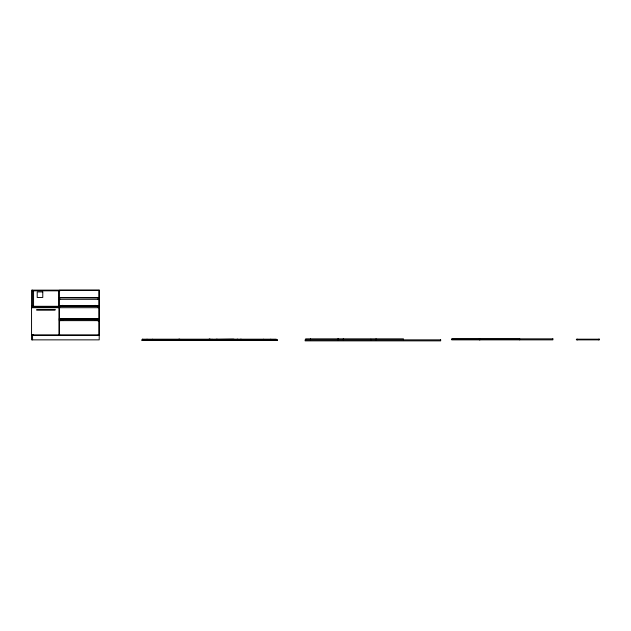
<?xml version="1.0" encoding="UTF-8"?>
<svg xmlns="http://www.w3.org/2000/svg" width="631" height="631" viewBox="0 0 631 631"><rect width="100%" height="100%" fill="white"/><g stroke="black" fill="none" stroke-linecap="round" stroke-linejoin="round"><path stroke-width="0.95" d="M32.552 290.812L60 290.812M59.267 297.532L99.043 297.532M59.267 297.808L99.043 297.919M59.267 299.307L99.043 299.307M59.267 305.917L99.043 305.917M59.267 306.193L99.043 306.193M31.55 306.303L99.043 306.303M34.271 307.084L57.989 307.084M31.55 307.699L99.043 307.699M59.267 318.86L99.043 318.86M59.267 319.136L99.043 319.136M59.267 319.247L99.043 319.247M60.048 319.641L97.876 319.641M59.716 320.524L62.824 320.524L62.824 319.641M98.207 320.524L95.1 320.524L95.1 319.641M59.267 320.635L99.043 320.635M31.55 334.856L99.209 334.856M32.552 335.526L99.209 335.526M451.772 339.139L479.379 339.139M479.939 339.139L519.707 339.139M142.369 339.525L179.196 339.525M179.756 339.525L209.358 339.525M209.918 339.525L233.415 339.194M233.967 339.525L270.794 339.525M598.448 339.194L598.448 339.857M577.397 339.194L577.397 339.857M519.707 338.855L519.707 339.857M479.939 338.855L479.939 339.857M479.379 338.855L479.379 339.857M403.446 339.857L403.446 338.855L371.225 338.855L371.225 339.857M376.06 338.855L376.06 339.857M370.673 339.857L370.673 338.855L305.68 338.855L305.68 339.857M343.288 338.855L343.288 339.857M338.453 338.855L338.453 339.857M337.9 338.855L337.9 339.857M310.515 338.855L310.515 339.857M276.244 339.857L276.244 339.194L142.369 339.194L142.369 339.857M270.794 339.194L270.794 339.857M263.577 339.194L263.577 339.857M241.192 339.194L241.192 339.857M240.632 339.194L240.632 339.857M237.745 339.194L237.745 339.857M237.193 339.194L237.193 339.857M233.967 339.194L233.967 339.857M217.135 339.194L217.135 339.857M216.583 339.194L216.583 339.857M212.024 339.194L212.024 339.857M210.249 339.194L210.249 339.857M209.918 339.194L209.918 339.857M209.579 339.194L209.579 339.857M209.358 339.194L209.358 339.857M209.027 339.194L209.027 339.857M179.756 339.194L179.756 339.857M179.196 339.194L179.196 339.857M178.865 339.194L178.865 339.857M152.592 339.194L152.592 339.857M147.031 339.194L147.031 339.857M142.701 339.194L142.701 339.857M99.043 334.856L99.043 290.307L59.267 290.307L59.267 334.856M98.207 297.658L98.207 299.622M98.207 305.491L98.207 307.447M98.207 318.97L98.207 321.155M98.207 334.856L98.207 335.526M97.04 318.915L97.04 319.641M95.1 305.309L95.1 306.193M62.824 305.309L62.824 306.193M60.876 318.915L60.876 319.641M59.716 297.658L59.716 299.622M59.716 305.491L59.716 307.447M59.716 318.97L59.716 321.155M59.716 334.856L59.716 335.526M59.156 306.303L59.156 334.856M58.715 290.812L58.715 307.447M58.715 334.856L58.715 335.526M33.553 290.812L33.553 307.447M33.553 334.856L33.553 335.526M32.552 290.142L32.552 307.636M32.552 334.856L32.552 339.857M99.209 290.142L31.55 290.142L31.55 339.857L99.209 339.857L99.209 290.142M42.774 291.908L37.213 291.916L37.213 297.477L42.774 297.461L42.774 291.908M55.015 309.474L36.685 309.474L36.685 310.192L55.015 310.192L55.015 309.474M552.874 338.855L451.772 338.855L451.772 339.857L552.874 339.857L552.874 338.855M599.45 339.194L576.395 339.194L576.395 339.857L599.45 339.857L599.45 339.194M277.348 339.857L141.809 339.857L141.809 340.527L277.348 340.527L277.348 339.857M440.667 339.857L305.128 339.857L305.128 340.858L440.667 340.858L440.667 339.857"/></g></svg>
